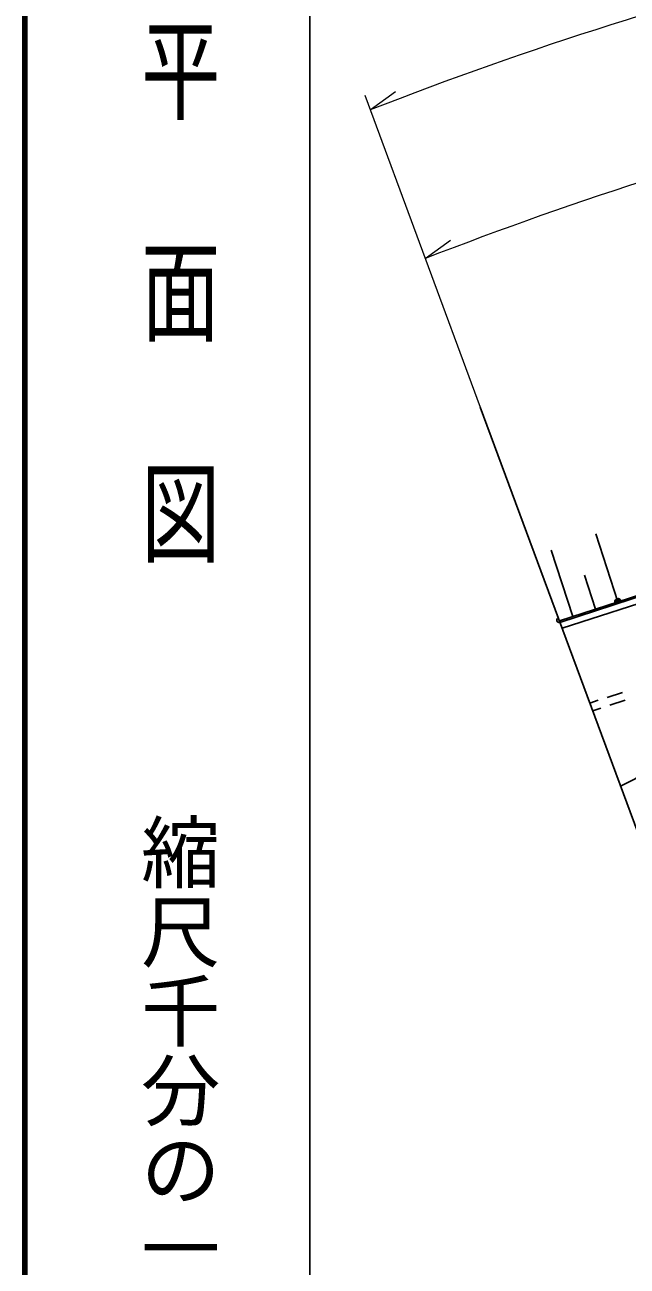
# Model space of a CAD drawing. Units: millimetres, scale not verified. Extents: x 40000 to 680000, y 20000 to 380000.
# Drawn here: x 40000 to 78042, y 262376 to 340727 of the extents above; entities that cross this region are included whole.
import ezdxf
from ezdxf.enums import TextEntityAlignment as Align

# ---------------------------------------------------------------- set-up
doc = ezdxf.new("R2010")
doc.units = ezdxf.units.MM
doc.header["$LTSCALE"] = 1000
for name, color, linetype, lineweight in [('M-BGD', 7, 'Continuous', 25), ('M-BMK-OTRS', 5, 'Continuous', 25), ('M-STR-HTXT', 7, 'Continuous', 13), ('M-STR-STRC', 7, 'Continuous', 25), ('M-TTL', 2, 'Continuous', 140), ('M-TTL-BAND', 7, 'Continuous', 25)]:
    doc.layers.add(name, color=color, linetype=linetype, lineweight=lineweight)
doc.styles.add('@ＭＳ ゴシック', font='')
doc.styles.get('@ＭＳ ゴシック').set_extended_font_data('@MS Gothic')

msp = doc.modelspace()

# ---------------------------------------------------------------- linework, layer by layer
at = {"layer": 'M-BGD'}
for p, q in [((77459, 304303), (76068, 308594)), ((74606, 303378), (73246, 307571)), ((76033, 303841), (75337, 305986)), ((76784, 298277), (77735, 298587)), ((75681, 297917), (76214, 298091)), ((76955, 297786), (77906, 298096)), ((75862, 297429), (76385, 297600))]:
    msp.add_line(p, q, dxfattribs=at)
for points in [[(73760, 303104), (80462, 305277), (91380, 308838), (106456, 313762)], [(73934, 302635), (80616, 304801), (91536, 308363), (106611, 313287)], [(100584, 304477), (88828, 298328), (77620, 292682)]]:
    msp.add_lwpolyline(points, dxfattribs=at)
at = {"layer": 'M-BMK-OTRS'}
msp.add_line((68764, 316597), (80918, 283775), dxfattribs=at)
at = {"layer": 'M-STR-HTXT'}
for p, q in [((61471, 336290), (68764, 316597)), ((61818, 335352), (63405, 336510)), ((65291, 325975), (66880, 327130))]:
    msp.add_line(p, q, dxfattribs=at)
for centre, radius, start, end in [((150587, 108548), 243557, 103.79, 111.37482), ((153290, 99988), 242516, 103.91889, 111.27591)]:
    msp.add_arc(centre, radius, start, end, dxfattribs=at)
at = {"layer": 'M-STR-STRC'}
msp.add_lwpolyline([(106008, 313527), (91740, 308876), (73796, 303008)], dxfattribs=at)
msp.add_circle((77455, 304323), 100, dxfattribs=at)
for centre, radius, start, end in [((77455, 304323), 188, 341.23806, 234.97785), ((77455, 304323), 150, 329.51758, 246.69833), ((77455, 304323), 112, 288.10797, 288.10793), ((73749, 303151), 150, 108.10795, 288.10795)]:
    msp.add_arc(centre, radius, start, end, dxfattribs=at)
at = {"layer": 'M-TTL'}
msp.add_line((40000, 380000), (40000, 20000), dxfattribs=at)
at = {"layer": 'M-TTL-BAND'}
msp.add_line((58000, 370000), (58000, 20000), dxfattribs=at)

# ---------------------------------------------------------------- texts
at = {"layer": 'M-TTL-BAND', "style": '@ＭＳ ゴシック', "width": 1.4}
msp.add_text('平  面  図', height=3666, rotation=270, dxfattribs=at).set_placement((49777, 306475), align=Align.MIDDLE_RIGHT)
at = {"layer": 'M-TTL-BAND', "style": '@ＭＳ ゴシック'}
msp.add_text('縮尺千分の一', height=3666, rotation=270, dxfattribs=at).set_placement((49777, 261030), align=Align.MIDDLE_RIGHT)

doc.saveas('drawing.dxf')
